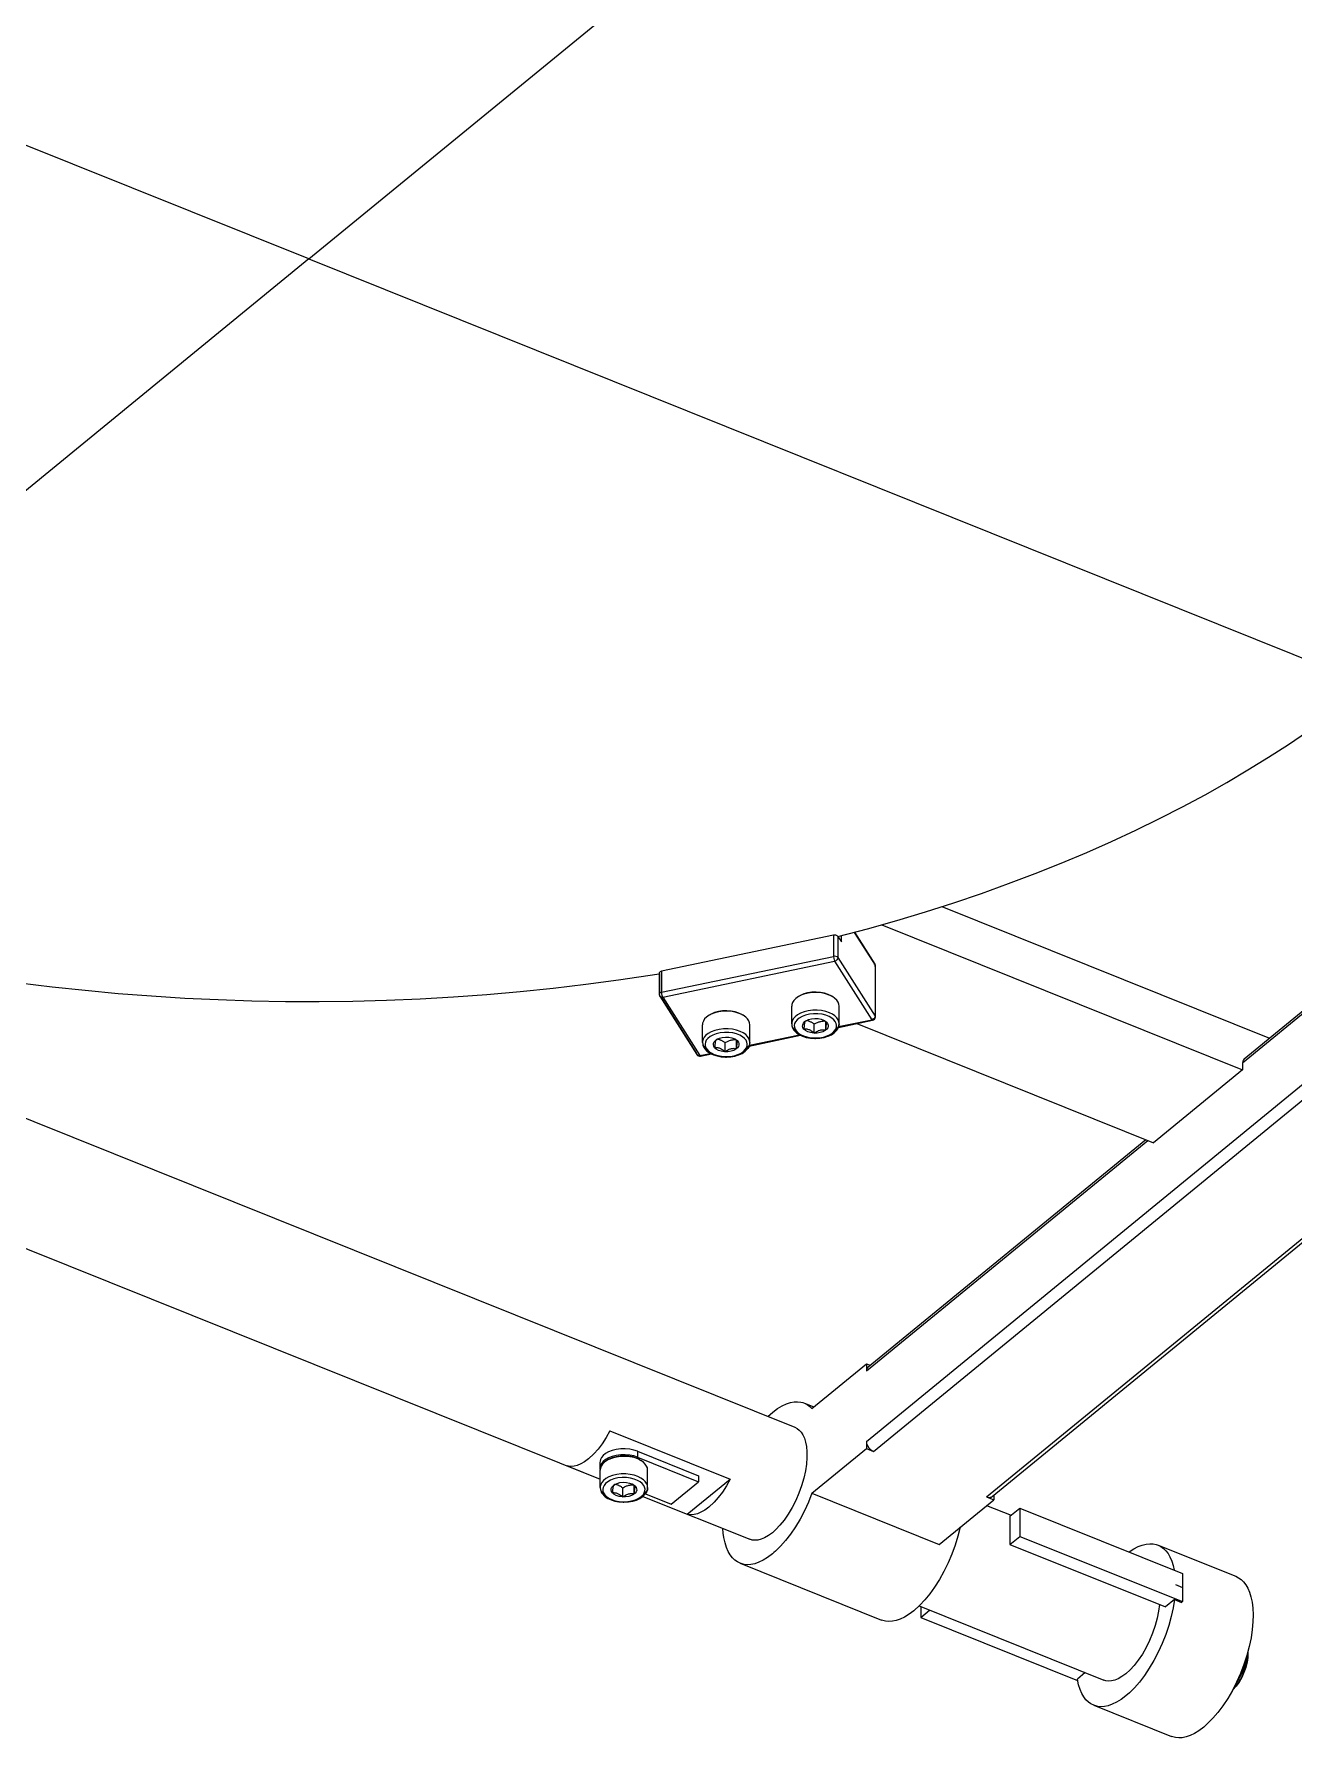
# Model space of a CAD drawing. Header units: millimetres. Extents: x 10 to 410, y 10 to 287.
# Drawn here: x 345.12 to 367.49, y 199.22 to 229.47 of the extents above; entities that cross this region are included whole.
import ezdxf

# ---------------------------------------------------------------- set-up
doc = ezdxf.new("R2010")
doc.units = ezdxf.units.MM
doc.layers.add('OUTLINE', color=7, linetype='Continuous')
doc.layers.add('TANGENT', color=8, linetype='Continuous')

msp = doc.modelspace()

# ---------------------------------------------------------------- linework, layer by layer
at = {"layer": 'OUTLINE'}
for points in [[(350, 225.478), (363.184, 236.278)], [(350, 225.478), (331.172, 233.04)], [(359.9, 204.48), (386.794, 226.511)], [(360.025, 204.304), (386.92, 226.335)], [(350, 225.478), (336.9, 214.747)], [(350, 225.478), (368.828, 217.916)], [(313.099, 223.021), (358.63, 204.735)], [(366.579, 211.207), (380.012, 222.21)], [(366.608, 211.275), (379.975, 222.225)], [(311.613, 221.306), (355.172, 203.812)], [(359.395, 213.446), (359.921, 213.586), (360.44, 213.733), (360.949, 213.886), (361.45, 214.047), (361.942, 214.213), (362.424, 214.386), (362.896, 214.565), (363.359, 214.75), (363.811, 214.94), (364.253, 215.135), (364.684, 215.335), (365.104, 215.54), (365.513, 215.75), (365.911, 215.964), (366.298, 216.182), (366.674, 216.404), (367.038, 216.629), (367.391, 216.858), (367.733, 217.09), (368.063, 217.325), (368.382, 217.563), (368.608, 217.739), (368.828, 217.916)], [(361.241, 213.979), (367.057, 211.643)], [(360.171, 213.655), (366.579, 211.082)], [(359.314, 213.47), (356.262, 212.833)], [(359.393, 213.449), (359.38, 213.461), (359.357, 213.47), (359.336, 213.472), (359.314, 213.47)], [(359.393, 213.449), (359.456, 213.35)], [(359.456, 213.35), (359.456, 213.462)], [(359.688, 213.523), (360.047, 212.957)], [(344.867, 212.627), (345.446, 212.556), (346.03, 212.493), (346.617, 212.438), (347.207, 212.392), (347.8, 212.355), (348.394, 212.327), (348.991, 212.307), (349.588, 212.296), (350.186, 212.295), (350.783, 212.302), (351.38, 212.318), (351.976, 212.343), (352.57, 212.377), (353.162, 212.42), (353.751, 212.471), (354.336, 212.531), (354.918, 212.6), (355.496, 212.677), (356.221, 212.786)], [(356.262, 212.833), (356.237, 212.823), (356.224, 212.81), (356.222, 212.805), (356.221, 212.8)], [(356.221, 212.8), (356.225, 212.788)], [(356.221, 212.8), (356.221, 212.423)], [(360.057, 212.924), (360.054, 212.941), (360.047, 212.957)], [(360.057, 212.924), (360.057, 212.02)], [(356.221, 212.423), (356.224, 212.406), (356.231, 212.391)], [(356.231, 212.391), (356.891, 211.35)], [(358.693, 212.38), (358.647, 212.348), (358.612, 212.313), (358.589, 212.278), (358.576, 212.242), (358.573, 212.211)], [(359.295, 212.38), (359.24, 212.407), (359.174, 212.429), (359.101, 212.445), (359.022, 212.452), (358.941, 212.451), (358.863, 212.44), (358.79, 212.422), (358.726, 212.397), (358.709, 212.389), (358.693, 212.38)], [(358.717, 212.394), (358.693, 212.38)], [(358.717, 212.394), (358.705, 212.387)], [(359.271, 212.394), (359.218, 212.42), (359.155, 212.441), (359.084, 212.455), (359.008, 212.46), (358.93, 212.458), (358.856, 212.446), (358.788, 212.427), (358.717, 212.394)], [(359.283, 212.387), (359.271, 212.394)], [(359.271, 212.394), (359.295, 212.38)], [(359.415, 212.211), (359.411, 212.246), (359.397, 212.281), (359.375, 212.315), (359.341, 212.348), (359.295, 212.38)], [(357.711, 212.049), (357.656, 212.077), (357.59, 212.099), (357.517, 212.114), (357.438, 212.121), (357.357, 212.12), (357.279, 212.11), (357.206, 212.092), (357.142, 212.067), (357.125, 212.058), (357.109, 212.049)], [(357.687, 212.063), (357.634, 212.089), (357.571, 212.11), (357.5, 212.124), (357.424, 212.13), (357.346, 212.127), (357.272, 212.115), (357.204, 212.096), (357.133, 212.063)], [(358.573, 211.899), (358.573, 212.211)], [(359.415, 211.899), (359.415, 212.211)], [(357.109, 212.049), (357.063, 212.017), (357.028, 211.983), (357.005, 211.947), (356.992, 211.911), (356.989, 211.88)], [(356.989, 211.568), (356.989, 211.88)], [(357.133, 212.063), (357.109, 212.049)], [(357.133, 212.063), (357.121, 212.056)], [(357.699, 212.056), (357.687, 212.063)], [(357.687, 212.063), (357.711, 212.049)], [(357.831, 211.88), (357.827, 211.915), (357.814, 211.95), (357.791, 211.984), (357.758, 212.017), (357.711, 212.049)], [(357.831, 211.568), (357.831, 211.88)], [(358.573, 211.899), (358.577, 211.86), (358.582, 211.843), (358.599, 211.805), (358.613, 211.785), (358.645, 211.75), (358.664, 211.734), (358.711, 211.704), (358.766, 211.678), (358.832, 211.657), (358.905, 211.643), (358.983, 211.638), (358.997, 211.638), (359.075, 211.642), (359.15, 211.656), (359.215, 211.675), (359.218, 211.677), (359.277, 211.704), (359.331, 211.74)], [(359.156, 211.953), (359.189, 211.928), (359.21, 211.902), (359.22, 211.876), (359.221, 211.85), (359.212, 211.825), (359.195, 211.8), (359.167, 211.776), (359.128, 211.756), (359.08, 211.74), (359.024, 211.732), (358.965, 211.732), (358.908, 211.74), (358.857, 211.757), (358.817, 211.779), (358.789, 211.804), (358.773, 211.83), (358.767, 211.857), (358.769, 211.882), (358.781, 211.908), (358.808, 211.936)], [(358.808, 211.937), (358.807, 211.933), (358.805, 211.929), (358.804, 211.925), (358.803, 211.919), (358.801, 211.913), (358.8, 211.905), (358.799, 211.897), (358.797, 211.888), (358.796, 211.877), (358.795, 211.866), (358.793, 211.853), (358.792, 211.839), (358.79, 211.824), (358.789, 211.807)], [(358.789, 211.807), (358.803, 211.808), (358.817, 211.808), (358.83, 211.807), (358.843, 211.806), (358.856, 211.803), (358.869, 211.799), (358.881, 211.795), (358.894, 211.789), (358.907, 211.783), (358.92, 211.775), (358.933, 211.766), (358.946, 211.756), (358.96, 211.745), (358.974, 211.733)], [(358.837, 211.956), (358.835, 211.955), (358.833, 211.953), (358.831, 211.952), (358.829, 211.951), (358.827, 211.949), (358.825, 211.948), (358.823, 211.947), (358.821, 211.945), (358.819, 211.944), (358.817, 211.943), (358.815, 211.941), (358.813, 211.94), (358.811, 211.938), (358.808, 211.937)], [(358.808, 211.936), (358.831, 211.953)], [(358.831, 211.953), (358.873, 211.972), (358.924, 211.986), (358.982, 211.992), (359.041, 211.989), (359.096, 211.978), (359.128, 211.967), (359.156, 211.953)], [(358.844, 211.959), (358.853, 211.957), (358.862, 211.954), (358.871, 211.951), (358.88, 211.947), (358.889, 211.944), (358.898, 211.94), (358.907, 211.935), (358.916, 211.931), (358.925, 211.926), (358.935, 211.92), (358.944, 211.915), (358.954, 211.908), (358.964, 211.902), (358.974, 211.895)], [(358.974, 211.895), (358.989, 211.902), (359.003, 211.909), (359.016, 211.915), (359.029, 211.921), (359.042, 211.926), (359.055, 211.93), (359.068, 211.934), (359.081, 211.938), (359.093, 211.941), (359.106, 211.943), (359.119, 211.946), (359.132, 211.947), (359.146, 211.949), (359.159, 211.949)], [(358.974, 211.733), (358.974, 211.895)], [(358.974, 211.733), (358.99, 211.744), (359.005, 211.753), (359.02, 211.762), (359.035, 211.769), (359.049, 211.776), (359.063, 211.781), (359.077, 211.785), (359.091, 211.788), (359.105, 211.791), (359.119, 211.792), (359.134, 211.792), (359.148, 211.792), (359.164, 211.79), (359.18, 211.788)], [(359.199, 211.917), (359.195, 211.921), (359.191, 211.924), (359.187, 211.927), (359.184, 211.931), (359.18, 211.934), (359.176, 211.937), (359.172, 211.94), (359.169, 211.943), (359.165, 211.945), (359.161, 211.948), (359.158, 211.951), (359.154, 211.953), (359.15, 211.956), (359.147, 211.958)], [(359.18, 211.788), (359.18, 211.934)], [(359.18, 211.788), (359.181, 211.804), (359.182, 211.82), (359.184, 211.833), (359.185, 211.846), (359.187, 211.858), (359.188, 211.868), (359.189, 211.877), (359.191, 211.886), (359.192, 211.893), (359.193, 211.899), (359.195, 211.905), (359.196, 211.91), (359.198, 211.914), (359.199, 211.917)], [(359.415, 211.899), (359.411, 211.86), (359.4, 211.827), (359.379, 211.791), (359.331, 211.74)], [(359.403, 211.834), (360.008, 211.96)], [(359.729, 211.902), (364.997, 209.786)], [(360.008, 211.96), (360.028, 211.968), (360.043, 211.981), (360.053, 212), (360.057, 212.02)], [(356.989, 211.568), (356.993, 211.53), (356.998, 211.512), (357.016, 211.475), (357.029, 211.455), (357.061, 211.42), (357.081, 211.403), (357.127, 211.373), (357.182, 211.347), (357.248, 211.327), (357.321, 211.313), (357.399, 211.307), (357.413, 211.307), (357.491, 211.312), (357.566, 211.325), (357.631, 211.345), (357.634, 211.346), (357.693, 211.373), (357.747, 211.409)], [(357.573, 211.622), (357.605, 211.598), (357.626, 211.572), (357.636, 211.545), (357.637, 211.519), (357.628, 211.494), (357.611, 211.469), (357.583, 211.446), (357.544, 211.425), (357.496, 211.41), (357.44, 211.401), (357.381, 211.401), (357.324, 211.41), (357.273, 211.426), (357.234, 211.448), (357.205, 211.473), (357.189, 211.5), (357.183, 211.526), (357.185, 211.552), (357.197, 211.577), (357.224, 211.605)], [(357.225, 211.606), (357.223, 211.603), (357.222, 211.599), (357.22, 211.594), (357.219, 211.588), (357.217, 211.582), (357.216, 211.574), (357.215, 211.566), (357.213, 211.557), (357.212, 211.547), (357.211, 211.535), (357.209, 211.522), (357.208, 211.509), (357.206, 211.493), (357.205, 211.477)], [(357.205, 211.477), (357.219, 211.478), (357.233, 211.478), (357.246, 211.477), (357.259, 211.475), (357.272, 211.472), (357.285, 211.469), (357.298, 211.464), (357.31, 211.459), (357.323, 211.452), (357.336, 211.444), (357.349, 211.436), (357.362, 211.426), (357.376, 211.415), (357.39, 211.402)], [(357.224, 211.605), (357.248, 211.622)], [(357.253, 211.625), (357.251, 211.624), (357.249, 211.623), (357.247, 211.621), (357.245, 211.62), (357.243, 211.619), (357.241, 211.617), (357.239, 211.616), (357.237, 211.615), (357.235, 211.613), (357.233, 211.612), (357.231, 211.61), (357.229, 211.609), (357.227, 211.608), (357.225, 211.606)], [(357.248, 211.622), (357.289, 211.641), (357.34, 211.655), (357.398, 211.661), (357.457, 211.658), (357.512, 211.647), (357.544, 211.636), (357.573, 211.622)], [(357.26, 211.629), (357.269, 211.626), (357.278, 211.623), (357.287, 211.62), (357.296, 211.617), (357.305, 211.613), (357.314, 211.609), (357.323, 211.605), (357.332, 211.6), (357.341, 211.595), (357.351, 211.59), (357.36, 211.584), (357.37, 211.578), (357.38, 211.571), (357.39, 211.564)], [(357.39, 211.564), (357.405, 211.572), (357.419, 211.579), (357.432, 211.585), (357.445, 211.59), (357.459, 211.595), (357.471, 211.6), (357.484, 211.604), (357.497, 211.607), (357.509, 211.61), (357.522, 211.613), (357.535, 211.615), (357.548, 211.617), (357.562, 211.618), (357.576, 211.619)], [(357.39, 211.402), (357.39, 211.564)], [(357.615, 211.586), (357.611, 211.59), (357.607, 211.593), (357.604, 211.597), (357.6, 211.6), (357.596, 211.603), (357.592, 211.606), (357.588, 211.609), (357.585, 211.612), (357.581, 211.615), (357.577, 211.617), (357.574, 211.62), (357.57, 211.623), (357.567, 211.625), (357.563, 211.627)], [(357.596, 211.457), (357.596, 211.603)], [(357.596, 211.457), (357.597, 211.474), (357.599, 211.489), (357.6, 211.503), (357.601, 211.515), (357.603, 211.527), (357.604, 211.537), (357.605, 211.547), (357.607, 211.555), (357.608, 211.562), (357.61, 211.569), (357.611, 211.574), (357.612, 211.579), (357.614, 211.583), (357.615, 211.586)], [(357.831, 211.568), (357.827, 211.53), (357.816, 211.497), (357.795, 211.46), (357.747, 211.409)], [(357.819, 211.503), (358.731, 211.693)], [(356.891, 211.35), (356.903, 211.336), (356.919, 211.326), (356.937, 211.322), (356.956, 211.323)], [(356.956, 211.323), (357.147, 211.363)], [(357.39, 211.402), (357.406, 211.413), (357.421, 211.423), (357.436, 211.431), (357.451, 211.439), (357.465, 211.445), (357.479, 211.45), (357.493, 211.454), (357.507, 211.458), (357.521, 211.46), (357.535, 211.461), (357.55, 211.462), (357.565, 211.461), (357.58, 211.459), (357.596, 211.457)], [(366.608, 211.275), (366.592, 211.256), (366.582, 211.231), (366.58, 211.219), (366.579, 211.207)], [(366.579, 211.207), (366.579, 211.082)], [(366.579, 211.082), (364.997, 209.786)], [(359.9, 205.735), (364.895, 209.827)], [(359.928, 205.804), (364.858, 209.842)], [(362.034, 203.498), (369.161, 209.336)], [(362.131, 203.505), (369.22, 209.312)], [(358.933, 205.069), (359.9, 205.861)], [(359.9, 205.861), (359.9, 205.735)], [(359.9, 205.861), (359.966, 205.834)], [(359.928, 205.804), (359.912, 205.785), (359.902, 205.759), (359.9, 205.748), (359.9, 205.735)], [(358.152, 204.927), (358.239, 205.003), (358.323, 205.064), (358.403, 205.112), (358.479, 205.148), (358.55, 205.171), (358.616, 205.184), (358.678, 205.187), (358.736, 205.181), (358.769, 205.173), (358.801, 205.162)], [(358.801, 205.162), (358.85, 205.137), (358.896, 205.104), (358.915, 205.087), (358.933, 205.069)], [(358.801, 205.162), (358.965, 205.096)], [(355.347, 204.672), (355.28, 204.552), (355.208, 204.441), (355.135, 204.343), (355.06, 204.259), (354.966, 204.172)], [(355.347, 204.672), (357.481, 203.815)], [(358.63, 204.735), (358.67, 204.714), (358.708, 204.685), (358.742, 204.646), (358.773, 204.598), (358.799, 204.54), (358.82, 204.471), (358.835, 204.39), (358.844, 204.298), (358.844, 204.194), (358.835, 204.08), (358.817, 203.958), (358.788, 203.829), (358.75, 203.696), (358.702, 203.563), (358.645, 203.432), (358.582, 203.307), (358.512, 203.191), (358.44, 203.086), (358.365, 202.994), (358.291, 202.916), (358.26, 202.887), (358.23, 202.861)], [(355.837, 204.308), (355.771, 204.329), (355.697, 204.344), (355.618, 204.351), (355.537, 204.349), (355.458, 204.339), (355.385, 204.32), (355.321, 204.295), (355.268, 204.265), (355.227, 204.231), (355.198, 204.196), (355.179, 204.16), (355.172, 204.134), (355.169, 204.108)], [(355.837, 204.202), (355.771, 204.224), (355.697, 204.239), (355.618, 204.246), (355.537, 204.244), (355.458, 204.233), (355.385, 204.215), (355.321, 204.189), (355.268, 204.159), (355.227, 204.126), (355.198, 204.09), (355.179, 204.054), (355.172, 204.029), (355.169, 204.003)], [(355.895, 204.145), (355.839, 204.172), (355.774, 204.194), (355.701, 204.21), (355.622, 204.217), (355.541, 204.216), (355.462, 204.205), (355.39, 204.187), (355.326, 204.162), (355.309, 204.154), (355.293, 204.145)], [(355.871, 204.159), (355.818, 204.185), (355.755, 204.206), (355.684, 204.22), (355.607, 204.225), (355.53, 204.223), (355.455, 204.211), (355.388, 204.192), (355.316, 204.159)], [(355.837, 204.308), (355.837, 204.202)], [(355.837, 204.308), (356.921, 203.873)], [(358.933, 203.563), (359.9, 204.355)], [(359.9, 204.48), (359.904, 204.445), (359.918, 204.408), (359.941, 204.37), (359.972, 204.338), (360.007, 204.313), (360.016, 204.308), (360.025, 204.304)], [(359.9, 204.48), (359.9, 204.355)], [(359.9, 204.355), (360.025, 204.304)], [(354.966, 204.172), (354.896, 204.12), (354.829, 204.082), (354.767, 204.056), (354.71, 204.042), (354.657, 204.038), (354.609, 204.043), (354.586, 204.049)], [(354.586, 204.049), (355.172, 203.813)], [(355.169, 204.108), (355.169, 204.003)], [(355.169, 204.003), (355.172, 203.974)], [(355.293, 204.145), (355.247, 204.113), (355.212, 204.078), (355.189, 204.043), (355.176, 204.007), (355.172, 203.976)], [(355.172, 203.664), (355.172, 203.976)], [(355.316, 204.159), (355.293, 204.145)], [(355.316, 204.159), (355.305, 204.152)], [(355.837, 204.202), (356.921, 203.767)], [(355.882, 204.152), (355.871, 204.159)], [(355.871, 204.159), (355.895, 204.145)], [(356.015, 203.976), (356.011, 204.011), (355.997, 204.045), (355.974, 204.08), (355.941, 204.113), (355.895, 204.145)], [(356.015, 203.664), (356.015, 203.976)], [(355.172, 203.664), (355.177, 203.625), (355.182, 203.608), (355.199, 203.57), (355.213, 203.55), (355.245, 203.515), (355.264, 203.499), (355.311, 203.469), (355.366, 203.443), (355.432, 203.422), (355.505, 203.408), (355.582, 203.403), (355.596, 203.403), (355.675, 203.407), (355.75, 203.421), (355.815, 203.44), (355.818, 203.442), (355.877, 203.469), (355.93, 203.505)], [(355.756, 203.718), (355.789, 203.693), (355.81, 203.667), (355.82, 203.641), (355.821, 203.615), (355.812, 203.59), (355.795, 203.565), (355.767, 203.541), (355.728, 203.521), (355.68, 203.505), (355.624, 203.497), (355.565, 203.497), (355.508, 203.505), (355.457, 203.522), (355.417, 203.544), (355.389, 203.569), (355.373, 203.595), (355.366, 203.622), (355.369, 203.647), (355.381, 203.673), (355.407, 203.701)], [(355.408, 203.702), (355.407, 203.698), (355.405, 203.694), (355.404, 203.69), (355.402, 203.684), (355.401, 203.678), (355.4, 203.67), (355.398, 203.662), (355.397, 203.653), (355.396, 203.642), (355.394, 203.631), (355.393, 203.618), (355.392, 203.604), (355.39, 203.589), (355.389, 203.572)], [(355.407, 203.701), (355.431, 203.718)], [(355.437, 203.721), (355.435, 203.72), (355.433, 203.718), (355.431, 203.717), (355.429, 203.716), (355.427, 203.714), (355.425, 203.713), (355.423, 203.712), (355.421, 203.71), (355.419, 203.709), (355.417, 203.708), (355.415, 203.706), (355.412, 203.705), (355.41, 203.703), (355.408, 203.702)], [(355.431, 203.718), (355.473, 203.737), (355.524, 203.75), (355.581, 203.757), (355.64, 203.754), (355.696, 203.743), (355.728, 203.732), (355.756, 203.718)], [(355.443, 203.724), (355.453, 203.722), (355.462, 203.719), (355.471, 203.716), (355.48, 203.712), (355.489, 203.709), (355.498, 203.705), (355.507, 203.7), (355.516, 203.696), (355.525, 203.691), (355.535, 203.685), (355.544, 203.68), (355.554, 203.673), (355.564, 203.667), (355.574, 203.66)], [(355.574, 203.66), (355.588, 203.667), (355.602, 203.674), (355.616, 203.68), (355.629, 203.686), (355.642, 203.691), (355.655, 203.695), (355.668, 203.699), (355.68, 203.703), (355.693, 203.706), (355.706, 203.708), (355.719, 203.711), (355.732, 203.712), (355.746, 203.714), (355.759, 203.714)], [(355.574, 203.498), (355.574, 203.66)], [(355.799, 203.682), (355.795, 203.686), (355.791, 203.689), (355.787, 203.692), (355.783, 203.696), (355.78, 203.699), (355.776, 203.702), (355.772, 203.705), (355.768, 203.708), (355.765, 203.71), (355.761, 203.713), (355.757, 203.716), (355.754, 203.718), (355.75, 203.721), (355.747, 203.723)], [(355.779, 203.553), (355.779, 203.699)], [(355.779, 203.553), (355.781, 203.569), (355.782, 203.585), (355.784, 203.598), (355.785, 203.611), (355.786, 203.623), (355.788, 203.633), (355.789, 203.642), (355.791, 203.651), (355.792, 203.658), (355.793, 203.664), (355.795, 203.67), (355.796, 203.675), (355.798, 203.679), (355.799, 203.682)], [(356.015, 203.664), (356.011, 203.625), (356, 203.592), (355.979, 203.556), (355.93, 203.505)], [(356.434, 203.368), (356.921, 203.767)], [(356.719, 203.192), (357.481, 203.815)], [(356.921, 203.873), (356.921, 203.767)], [(357.481, 203.815), (357.414, 203.695), (357.342, 203.584), (357.268, 203.486), (357.194, 203.402), (357.1, 203.315)], [(355.389, 203.572), (355.403, 203.573), (355.417, 203.573), (355.43, 203.572), (355.443, 203.571), (355.456, 203.568), (355.469, 203.564), (355.481, 203.56), (355.494, 203.554), (355.507, 203.548), (355.519, 203.54), (355.533, 203.531), (355.546, 203.521), (355.56, 203.51), (355.574, 203.498)], [(355.574, 203.498), (355.59, 203.509), (355.605, 203.518), (355.62, 203.527), (355.634, 203.534), (355.649, 203.541), (355.663, 203.546), (355.677, 203.55), (355.691, 203.553), (355.705, 203.556), (355.719, 203.557), (355.733, 203.557), (355.748, 203.557), (355.764, 203.555), (355.779, 203.553)], [(355.933, 203.507), (356.719, 203.192)], [(355.933, 203.507), (357.83, 202.745)], [(355.976, 203.552), (356.434, 203.368)], [(357.1, 203.315), (357.03, 203.263), (356.963, 203.225), (356.901, 203.199), (356.844, 203.185), (356.791, 203.181), (356.742, 203.186), (356.719, 203.192)], [(358.933, 203.563), (358.87, 203.405), (358.799, 203.25), (358.722, 203.103), (358.639, 202.964), (358.553, 202.837), (358.464, 202.722), (358.375, 202.621), (358.287, 202.534), (358.258, 202.509), (358.23, 202.485)], [(358.933, 203.563), (361.192, 202.655)], [(361.192, 202.655), (362.159, 203.447)], [(362.034, 203.498), (362.068, 203.489), (362.098, 203.49), (362.116, 203.495), (362.131, 203.505)], [(362.034, 203.498), (362.159, 203.447)], [(362.034, 203.345), (362.467, 203.171)], [(362.159, 203.528), (362.159, 203.447)], [(362.447, 203.155), (362.623, 203.299)], [(362.623, 203.299), (365.51, 202.14)], [(362.623, 203.299), (362.623, 202.797)], [(362.447, 203.155), (362.447, 202.653)], [(357.659, 202.318), (357.609, 202.343), (357.564, 202.375), (357.521, 202.417), (357.482, 202.468), (357.447, 202.529), (357.416, 202.6), (357.39, 202.682), (357.37, 202.776), (357.359, 202.854), (357.353, 202.936)], [(358.23, 202.861), (358.159, 202.809), (358.093, 202.771), (358.031, 202.746), (357.973, 202.731), (357.921, 202.727), (357.872, 202.732), (357.83, 202.745)], [(361.562, 202.958), (361.523, 202.801), (361.474, 202.642), (361.416, 202.483), (361.349, 202.326), (361.275, 202.175), (361.195, 202.031), (361.111, 201.897), (361.023, 201.775), (360.935, 201.667), (360.846, 201.572), (360.74, 201.476)], [(362.447, 202.653), (362.623, 202.797)], [(362.623, 202.797), (365.51, 201.638)], [(358.23, 202.485), (358.146, 202.422), (358.065, 202.372), (357.989, 202.336), (357.917, 202.311), (357.85, 202.297), (357.788, 202.293), (357.73, 202.298), (357.659, 202.318)], [(362.447, 202.653), (365.209, 201.544)], [(364.564, 202.52), (364.646, 202.573), (364.724, 202.614), (364.797, 202.642), (364.865, 202.659), (364.929, 202.666), (364.988, 202.664), (365.044, 202.653), (365.077, 202.641)], [(365.077, 202.641), (365.126, 202.617), (365.172, 202.584), (365.215, 202.542), (365.254, 202.491), (365.289, 202.431), (365.32, 202.359), (365.346, 202.277), (365.363, 202.199)], [(365.077, 202.641), (366.458, 202.087)], [(357.659, 202.318), (360.169, 201.31)], [(365.51, 202.14), (365.51, 201.889)], [(365.385, 201.939), (365.51, 201.889)], [(365.51, 201.889), (365.51, 201.638)], [(366.458, 202.087), (366.507, 202.062), (366.553, 202.029), (366.595, 201.988), (366.634, 201.937), (366.67, 201.876), (366.701, 201.805), (366.726, 201.723), (366.747, 201.629), (366.76, 201.523), (366.765, 201.406), (366.762, 201.278), (366.75, 201.14), (366.728, 200.993), (366.696, 200.84), (366.654, 200.682), (366.602, 200.523), (366.541, 200.364), (366.472, 200.209), (366.396, 200.06), (366.315, 199.919), (366.229, 199.789), (366.141, 199.671), (366.052, 199.567), (365.963, 199.477), (365.887, 199.41)], [(360.835, 201.561), (364.114, 200.244)], [(360.865, 201.549), (360.865, 201.357)], [(360.865, 201.357), (361.022, 201.486)], [(365.367, 201.674), (365.344, 201.526), (365.31, 201.372), (365.267, 201.214), (365.213, 201.054), (365.151, 200.896), (365.081, 200.741), (365.004, 200.593), (364.922, 200.454), (364.836, 200.326), (364.747, 200.21), (364.658, 200.108), (364.57, 200.02), (364.506, 199.964)], [(365.103, 201.587), (365.087, 201.468), (365.062, 201.342), (365.026, 201.211), (364.981, 201.079), (364.927, 200.949), (364.866, 200.824), (364.799, 200.706), (364.727, 200.6), (364.654, 200.506), (364.58, 200.425), (364.506, 200.358)], [(365.367, 201.674), (365.209, 201.544)], [(365.367, 201.674), (365.493, 201.623)], [(365.493, 201.623), (365.51, 201.638)], [(360.74, 201.476), (360.656, 201.413), (360.576, 201.364), (360.499, 201.327), (360.428, 201.303), (360.361, 201.289), (360.298, 201.285), (360.24, 201.29), (360.169, 201.31)], [(360.865, 201.357), (363.649, 200.24)], [(366.671, 200.742), (366.672, 200.72), (366.669, 200.644), (366.657, 200.561), (366.635, 200.471), (366.603, 200.379), (366.563, 200.291), (366.516, 200.209), (366.466, 200.138), (366.413, 200.079), (366.4, 200.067)], [(363.784, 200.377), (363.645, 200.263)], [(364.506, 200.358), (364.436, 200.307), (364.37, 200.269), (364.309, 200.244), (364.252, 200.23), (364.2, 200.227), (364.153, 200.232), (364.114, 200.244)], [(363.935, 199.797), (363.886, 199.822), (363.84, 199.855), (363.797, 199.896), (363.758, 199.947), (363.723, 200.008), (363.692, 200.079), (363.666, 200.162), (363.645, 200.263)], [(364.506, 199.964), (364.422, 199.901), (364.341, 199.852), (364.265, 199.815), (364.193, 199.79), (364.126, 199.776), (364.064, 199.772), (364.006, 199.777), (363.935, 199.797)], [(363.935, 199.797), (365.316, 199.243)], [(365.887, 199.41), (365.802, 199.346), (365.722, 199.297), (365.646, 199.26), (365.574, 199.236), (365.507, 199.222), (365.445, 199.218), (365.387, 199.223), (365.316, 199.243)]]:
    msp.add_lwpolyline(points, dxfattribs=at)
at = {"layer": 'TANGENT'}
for points in [[(359.314, 213.47), (359.314, 213.094)], [(359.393, 213.449), (359.393, 213.073)], [(359.682, 213.521), (360.053, 212.936)], [(356.262, 212.457), (359.314, 213.094)], [(356.283, 212.373), (359.335, 213.011)], [(359.393, 213.073), (359.38, 213.085), (359.357, 213.094), (359.336, 213.096), (359.314, 213.094)], [(359.314, 213.094), (359.319, 213.057), (359.335, 213.011)], [(359.393, 213.073), (359.388, 213.053), (359.375, 213.033), (359.354, 213.017), (359.335, 213.011)], [(359.335, 213.011), (359.996, 211.97)], [(359.393, 213.073), (360.053, 212.032)], [(356.225, 212.788), (356.225, 212.436)], [(356.262, 212.833), (356.262, 212.457)], [(360.031, 212.971), (360.047, 212.957)], [(360.047, 212.957), (360.053, 212.936)], [(360.053, 212.936), (360.053, 212.032)], [(360.057, 212.924), (360.053, 212.936)], [(360.053, 212.912), (360.057, 212.924)], [(356.262, 212.457), (356.237, 212.447), (356.224, 212.433), (356.222, 212.429), (356.221, 212.423)], [(356.221, 212.423), (356.225, 212.411)], [(356.231, 212.391), (356.225, 212.411)], [(356.283, 212.373), (356.259, 212.373), (356.24, 212.381), (356.235, 212.385), (356.231, 212.391)], [(356.247, 212.376), (356.885, 211.371)], [(356.283, 212.373), (356.271, 212.399), (356.262, 212.457)], [(356.283, 212.373), (356.943, 211.333)], [(359.415, 211.899), (359.411, 211.934), (359.397, 211.969), (359.375, 212.003), (359.341, 212.036), (359.298, 212.066), (359.243, 212.094), (359.178, 212.116), (359.105, 212.132), (359.026, 212.14), (358.946, 212.139), (358.867, 212.129), (358.794, 212.112), (358.729, 212.087), (358.675, 212.057), (358.633, 212.024), (358.603, 211.989), (358.583, 211.953), (358.574, 211.918), (358.573, 211.899)], [(359.302, 211.738), (359.334, 211.77), (359.356, 211.804), (359.367, 211.838), (359.369, 211.871), (359.362, 211.904), (359.346, 211.936), (359.32, 211.968), (359.283, 211.998), (359.236, 212.026), (359.179, 212.049), (359.112, 212.066), (359.039, 212.075), (358.963, 212.076), (358.888, 212.068), (358.818, 212.051), (358.757, 212.028), (358.707, 212), (358.668, 211.968), (358.641, 211.935), (358.625, 211.901), (358.619, 211.868), (358.621, 211.835), (358.633, 211.802), (358.654, 211.77), (358.685, 211.739), (358.727, 211.71), (358.78, 211.684), (358.843, 211.664), (358.913, 211.651), (358.988, 211.646), (359.064, 211.65), (359.137, 211.662), (359.202, 211.682), (359.258, 211.708), (359.302, 211.738)], [(357.831, 211.568), (357.827, 211.603), (357.814, 211.638), (357.791, 211.672), (357.758, 211.705), (357.714, 211.736), (357.659, 211.763), (357.594, 211.786), (357.521, 211.801), (357.443, 211.809), (357.362, 211.808), (357.283, 211.799), (357.21, 211.781), (357.145, 211.756), (357.091, 211.726), (357.049, 211.693), (357.019, 211.658), (356.999, 211.622), (356.99, 211.587), (356.989, 211.568)], [(358.573, 211.899), (358.577, 211.864), (358.59, 211.829), (358.613, 211.795), (358.646, 211.762), (358.711, 211.72)], [(359.339, 211.76), (359.374, 211.795), (359.398, 211.83), (359.411, 211.866), (359.415, 211.899)], [(359.407, 211.847), (359.996, 211.97)], [(360.053, 212.032), (360.049, 212.012), (360.035, 211.992), (360.014, 211.977), (359.996, 211.97)], [(360.008, 211.96), (360.001, 211.963), (359.996, 211.97)], [(360.016, 211.977), (360.013, 211.965), (360.008, 211.96)], [(360.057, 212.02), (360.053, 212.007), (360.038, 211.994)], [(360.053, 212.032), (360.057, 212.02)], [(356.989, 211.568), (356.993, 211.533), (357.007, 211.499), (357.029, 211.464), (357.063, 211.432), (357.127, 211.389)], [(357.718, 211.407), (357.75, 211.44), (357.772, 211.473), (357.783, 211.507), (357.785, 211.54), (357.778, 211.573), (357.762, 211.606), (357.736, 211.637), (357.7, 211.668), (357.652, 211.695), (357.595, 211.718), (357.528, 211.735), (357.455, 211.744), (357.379, 211.745), (357.304, 211.737), (357.234, 211.721), (357.173, 211.698), (357.123, 211.669), (357.084, 211.638), (357.057, 211.604), (357.041, 211.571), (357.035, 211.537), (357.038, 211.504), (357.049, 211.471), (357.07, 211.439), (357.102, 211.408), (357.143, 211.379), (357.196, 211.354), (357.259, 211.334), (357.329, 211.32), (357.404, 211.315), (357.48, 211.319), (357.553, 211.331), (357.619, 211.352), (357.674, 211.378), (357.718, 211.407)], [(357.755, 211.43), (357.79, 211.464), (357.814, 211.5), (357.828, 211.535), (357.831, 211.568)], [(357.823, 211.516), (358.714, 211.702)], [(359.277, 211.72), (359.31, 211.739), (359.339, 211.76)], [(356.891, 211.35), (356.885, 211.371)], [(356.943, 211.333), (356.919, 211.332), (356.9, 211.34), (356.895, 211.345), (356.891, 211.35)], [(356.943, 211.333), (357.13, 211.372)], [(356.943, 211.333), (356.95, 211.325), (356.956, 211.323)], [(356.956, 211.323), (356.961, 211.328), (356.963, 211.337)], [(357.694, 211.389), (357.726, 211.409), (357.755, 211.43)], [(356.015, 203.664), (356.011, 203.699), (355.997, 203.734), (355.974, 203.768), (355.941, 203.801), (355.897, 203.831), (355.843, 203.859), (355.778, 203.881), (355.705, 203.897), (355.626, 203.905), (355.546, 203.904), (355.467, 203.894), (355.393, 203.877), (355.329, 203.852), (355.275, 203.822), (355.233, 203.789), (355.203, 203.754), (355.183, 203.718), (355.174, 203.682), (355.172, 203.664)], [(355.172, 203.664), (355.177, 203.629), (355.19, 203.594), (355.213, 203.56), (355.246, 203.527), (355.31, 203.485)], [(355.901, 203.503), (355.934, 203.535), (355.956, 203.569), (355.967, 203.603), (355.969, 203.636), (355.962, 203.669), (355.946, 203.701), (355.92, 203.733), (355.883, 203.763), (355.836, 203.791), (355.778, 203.814), (355.712, 203.831), (355.638, 203.84), (355.562, 203.841), (355.488, 203.833), (355.418, 203.816), (355.357, 203.793), (355.307, 203.765), (355.268, 203.733), (355.241, 203.7), (355.225, 203.666), (355.219, 203.633), (355.221, 203.6), (355.233, 203.567), (355.254, 203.535), (355.285, 203.504), (355.327, 203.475), (355.38, 203.449), (355.442, 203.429), (355.513, 203.416), (355.588, 203.411), (355.664, 203.415), (355.737, 203.427), (355.802, 203.447), (355.858, 203.473), (355.901, 203.503)], [(355.939, 203.525), (355.974, 203.56), (355.998, 203.595), (356.011, 203.631), (356.015, 203.664)], [(355.877, 203.485), (355.91, 203.504), (355.939, 203.525)], [(366.661, 200.705), (366.659, 200.634), (366.648, 200.554), (366.626, 200.468), (366.595, 200.379), (366.556, 200.293), (366.51, 200.215), (366.461, 200.148), (366.418, 200.1)], [(366.638, 200.63), (366.621, 200.541), (366.594, 200.447), (366.557, 200.354), (366.513, 200.264), (366.454, 200.17)]]:
    msp.add_lwpolyline(points, dxfattribs=at)

doc.saveas('drawing.dxf')
